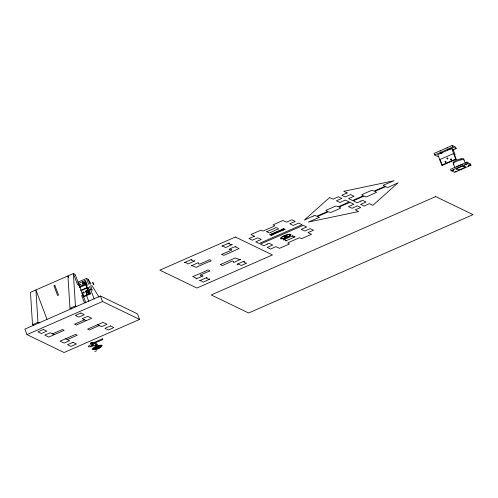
<?xml version="1.0" encoding="UTF-8"?>
<svg xmlns="http://www.w3.org/2000/svg" width="498" height="498" viewBox="0 0 498 498"><rect width="100%" height="100%" fill="white"/><g stroke="black" fill="none" stroke-linecap="round" stroke-linejoin="round"><path stroke-width="0.75" d="M93.917 342.636L94.228 343.321M102.75 339.574L102.439 338.87L102.694 339.617L94.271 343.34L94.01 342.612M78.958 285.584L78.921 283.294L84.959 280.642L85.631 280.965L87.256 285.267M82.587 284.041L85.749 282.733M85.002 282.939L85.382 284.924A2.534 0.535 66.3 0 1 86.577 285.609M96.73 346.82L95.797 347.112L96.737 346.757M100.54 346.658L99.612 346.95L100.546 346.596M440.45 152.874L441.39 152.513M441.396 152.544L440.487 152.905M447.397 149.83L448.349 149.487L447.422 149.854M452.651 170.441L453.603 170.098L452.67 170.465M469.359 165.517L468.45 165.84L469.365 165.454M95.031 347.548L95.267 348.083A1.351 0.317 -20.7 0 1 96.126 347.38A1.351 0.317 -20.7 0 1 97.664 347.019L98.243 346.95A3.038 0.71 -20.7 0 1 99.083 346.77L99.837 346.546A1.351 0.317 -20.7 0 1 101.293 346.259A1.351 0.317 -20.7 0 1 100.596 346.913L100.079 347.249A3.038 0.71 -20.7 0 1 99.644 347.629L99.451 347.828M95.274 348.146L95.087 348.332A3.038 0.71 -20.7 0 0 94.651 348.712L94.134 349.048A1.351 0.317 -20.7 0 0 93.437 349.702A1.351 0.317 -20.7 0 0 94.894 349.415L95.647 349.191A3.038 0.71 -20.7 0 0 96.488 349.011L97.066 348.942A1.351 0.317 -20.7 0 0 98.604 348.581A1.351 0.317 -20.7 0 0 99.469 347.89L99.407 347.013A3.038 0.71 -20.7 0 0 99.849 346.633C100.64 346.079 99.37 346.695 100.079 347.249M82.55 295.501L82.438 294.997M95.691 345.425L96.954 344.99M92.198 342.836L91.9 342.711L93.201 345.207L91.557 345.438L93.263 344.716L92.827 345.17L93.126 345.295M97.596 347.853L97.994 347.741L96.737 348.22L98.467 347.61L97.751 347.71M96.861 345.114L96.388 345.357M446.955 148.149L447.465 147.943M465.562 163.095L465.885 162.939M440.12 151.137L440.475 151M92.79 345.494C93.188 345.929 91.993 342.574 91.837 343.047M78.005 282.161L86.447 278.463L88.165 279.291L90.978 283.928M82.656 283.966L85.071 282.908L85.899 283.269L84.959 280.642M79.381 286.78L85.021 284.308M79.568 287.471L85.382 284.924M80.751 290.272L86.49 287.844A2.534 0.535 66.3 0 0 87.499 288.971A2.534 0.535 66.3 0 0 87.38 287.495M80.894 290.782L86.534 288.311M83.452 296.945L90.499 293.857L89.833 293.534C90.312 288.56 83.701 291.504 87.418 294.592L85.301 291.243L87.847 290.359M87.835 290.527L90.555 289.338L92.273 290.166L90.63 285.821M86.627 292.5L89.042 291.442M81.784 293.005L83.788 296.186L89.833 293.534M85.855 302.846L75.098 274.373L73.38 273.545L30.471 292.345L32.513 324.696L37.954 322.312L39.286 322.959M68.487 277.38L67.94 275.929L69.981 308.281L75.422 305.897L76.754 306.538M100.434 295.986L24.9 329.091L26.985 334.612L64.055 352.516L139.589 319.417L137.504 313.889L100.434 295.986L102.526 301.514L139.589 319.417M452.651 150.166L456.137 148.641L455.558 147.103L452.209 145.484L434.075 153.428L434.661 154.965L438.01 156.584M434.661 154.965L452.788 147.022L456.137 148.641M26.985 334.612L102.526 301.514M453.871 154.131L455.116 154.735L452.968 149.058L451.723 148.454L437.829 154.548L441.826 165.137L442.305 165.367L456.205 159.273L454.35 154.368M441.11 153.546L442.492 152.942M439.74 159.609L453.641 153.521M272.923 234.57L271.279 235.386L269.829 234.732L283.767 228.669L285.049 229.304L283.2 230.07M271.111 235.361L285.012 229.273M52.495 333.853L62.468 329.483L64.186 330.311L48.779 337.065L44.77 335.129L50.205 332.745L54.22 334.681M84.523 319.816L74.557 324.186L76.275 325.02L91.682 318.266L87.673 316.33L82.232 318.714L86.241 320.65M441.826 165.137L455.726 159.043L456.205 159.273M466.863 162.136L450.547 169.289L451.07 170.665L454.643 172.395L470.959 165.243L470.436 163.861L466.863 162.136L467.385 163.518L470.959 165.243M451.07 170.665L467.385 163.518M67.286 339.605L77.252 335.235L75.534 334.401L60.127 341.155L64.136 343.091L69.577 340.707L65.562 338.771M99.307 325.568L89.341 329.937L87.623 329.11L103.03 322.355L107.039 324.291L101.604 326.676L97.589 324.74M93.935 342.562L102.395 338.858M94.832 351.544L96.643 350.748M81.137 286.238L81.46 286.101M95.087 348.332L94.857 347.716A3.038 0.71 -20.7 0 0 94.421 348.096L93.941 348.413A1.351 0.317 -20.7 0 0 93.207 349.086A1.351 0.317 -20.7 0 0 94.657 348.799L95.417 348.575A3.038 0.71 -20.7 0 0 96.257 348.395L96.836 348.326A1.351 0.317 -20.7 0 0 98.374 347.965A1.351 0.317 -20.7 0 0 99.239 347.274L99.407 347.013L99.644 347.629M94.657 348.799L95.417 348.575L95.647 349.191M92.566 345.245C92.068 346.228 93.244 342.823 91.931 342.705M99.868 346.297L99.376 346.334L99.98 346.01M445.965 161.476L445.473 161.993L445.953 162.479M84.89 282.335L84.479 283.094M88.874 293.54L88.289 292.949L89.03 292.575M451.437 160.095L450.908 159.609L451.449 159.092M271.678 233.967L269.829 234.732M447.97 158.146L447.403 158.501L447.665 159.105M97.664 347.019L97.434 346.403A1.351 0.317 -20.7 0 0 95.89 346.764A1.351 0.317 -20.7 0 0 95.031 347.455M283.767 228.669L281.955 229.466M439.971 160.225L440.45 160.456M86.49 287.844L87.716 290.178M79.207 285.248L77.489 284.42L73.38 273.545L75.422 305.897M88.619 290.739L87.897 290.39L85.482 291.448L86.204 291.797M83.39 296.322L81.672 295.488L84.411 302.74M69.981 308.281L71.314 308.922M32.513 324.696L33.852 325.337M86.913 285.703C85.438 283.848 87.629 289.207 87.499 287.066M91.788 285.254L99.027 297.182M464.018 159.814L465.3 163.213M452.209 145.484L452.788 147.022M451.723 148.454L455.726 159.043M449.7 148.591L450.092 149.612M453.373 163.817L454.911 167.894M440.718 161.159L442.305 165.367M88.165 279.291L90.082 284.37M86.447 278.463L88.638 284.265M89.459 286.437L94.215 299.024M88.065 287.414L90.499 293.857M86.16 294.486L88.775 301.408M83.266 294.791L83.788 296.186M100.596 346.913L100.366 346.297A1.351 0.317 -20.7 0 0 101.063 345.643A1.351 0.317 -20.7 0 0 99.606 345.929L99.307 346.042L99.837 346.546M99.083 346.77L98.853 346.154A3.038 0.71 -20.7 0 0 98.006 346.334L98.243 346.95M97.066 348.942L96.575 348.326L96.488 349.011M94.894 349.415C95.311 347.778 93.468 347.921 94.134 349.048M46.943 319.156L35.912 289.961L37.954 322.312M83.415 284.016L82.544 281.706L82.587 284.053M87.835 287.203A2.534 0.535 66.3 0 1 87.511 288.448A2.534 0.535 66.3 0 1 85.893 284.881A2.534 0.535 66.3 0 1 86.864 285.055M95.373 345.774A1.351 0.317 -20.7 0 1 95.423 345.301A1.351 0.317 -20.7 0 1 97.154 344.672A1.351 0.317 -20.7 0 1 97.328 345.064M453.877 164.135A5.69 1.326 -20.7 0 1 458.073 160.636A5.69 1.326 -20.7 0 1 463.912 160.269M453.336 163.163A5.69 1.326 -20.7 0 1 458.241 159.522A5.69 1.326 -20.7 0 1 463.426 159.534M464.827 165.865A5.69 1.326 -20.7 0 1 463.688 166.575M457.369 168.828A5.69 1.326 -20.7 0 1 456.94 168.89M456.504 167.048A5.69 1.326 -20.7 0 1 462.661 164.514M460.737 160.063A4.712 1.102 -20.7 0 1 461.136 159.983M80.172 284.794C81.566 285.304 80.844 283.262 80.178 284.763M83.764 282.491C84.504 284.302 85.251 280.909 83.776 282.441M87.617 292.675C88.383 294.474 89.049 291.118 87.623 292.625M444.994 161.713C445.716 163.462 446.401 160.182 445.007 161.663M446.905 158.37C447.69 160.113 448.212 156.858 446.911 158.32M450.435 159.329C451.238 161.084 451.742 157.735 450.435 159.329M92.715 282.534C93.717 286.736 94.732 283.773 92.715 282.534M91.01 343.172L91.713 342.767L91.034 343.128M91.937 345.624L92.64 345.556L91.943 345.606M93.941 348.718L94.888 348.388L93.954 348.687M94.172 349.328L95.118 348.998L94.19 349.297M96.033 347.722L96.979 347.392L96.039 347.71M97.751 348.556L98.697 348.22L97.77 348.525M184.577 262.533C187.198 262.11 186.843 264.594 188.68 263.741L194.78 260.852L193.548 261.083L191.251 259.968L191.911 259.514L191.487 259.439L184.59 262.508M191.406 265.832C193.498 265.31 196.094 268.739 197.911 266.53L209.67 261.357C213.636 261.288 208.874 258.506 207.952 260.522L199.798 264.102C196.778 264.089 200.009 262.023 197.507 262.994L191.437 265.77M192.944 276.595L196.424 278.332L195.969 278.892L202.437 276.228C204.56 274.996 199.91 276.72 200.14 275.12L208.301 271.547C212.285 271.478 207.51 268.69 206.583 270.713L192.944 276.595M199.717 280.704C202.337 280.281 202.007 282.752 203.825 281.912L209.919 279.023L208.687 279.247L206.39 278.139L207.05 277.685L206.707 277.591L199.748 280.642M220.44 264.544L222.226 265.465L222.942 265.366L232.168 261.089C235.199 261.045 232 263.193 234.458 262.191L240.559 259.309L239.326 259.533L235.33 257.914L220.44 264.544M222.04 246.118C224.729 245.707 224.337 248.172 226.148 247.325L232.242 244.437L231.016 244.667L228.713 243.553L229.379 243.099L228.949 243.018L222.052 246.087M221.809 254.354L223.602 255.275L224.411 255.144L239.028 248.564L235.542 246.852L235.996 246.292L229.534 248.956C227.43 250.214 232.099 248.44 231.825 250.064L221.809 254.354M237.185 264.282L238.418 264.102L241.287 265.49L246.728 263.106C240.49 262.415 246.89 260.566 243.285 261.444L237.191 264.257M254.441 236.251L248.956 238.579L252.343 240.217L257.665 237.807L261.226 239.494L255.785 241.879L259.172 243.51L302.074 224.71L298.688 223.079L293.278 225.47L289.761 223.745L295.246 221.411L291.859 219.78L286.655 222.183L282.976 220.502L273.01 224.866L274.765 225.731L274.105 226.235L263.573 230.842L262.707 231.01L260.921 230.163L250.948 234.533L254.441 236.251M266.654 231.763L269.493 232.946L276.876 229.522C281.09 229.46 275.674 226.21 274.554 228.395L266.691 231.701M267.376 244.076L263.797 245.744L260.41 244.113L303.313 225.314L306.7 226.945L301.259 229.329L304.82 231.016L310.142 228.607L313.528 230.244L308.044 232.547L311.536 234.29L301.564 238.66L299.815 237.82L298.912 237.982L288.379 242.588L287.72 243.092L289.475 243.958L279.509 248.321L275.83 246.641L270.626 249.044L267.239 247.406L272.717 245.06L269.163 243.341L267.376 244.076M283.48 239.887L284.713 239.706L286.051 240.353L285.41 240.876L286.082 240.827L295.146 236.706L293.907 236.911L292.569 236.264L293.191 235.728L292.544 235.791L283.493 239.855M313.155 216.107L304.303 220.085L329.614 197.519L333.187 199.15L338.391 196.747L341.833 198.409L336.399 200.794L340.01 202.443L345.22 200.047L349.229 201.983L338.329 206.757L335.963 205.991L326.526 210.081L325.873 210.586L327.628 211.445L316.728 216.225L314.842 215.373L313.155 216.107M319.156 217.427L308.411 222.064L358.635 211.532L355.267 209.814L360.739 207.542L357.29 205.873L352.086 208.276L348.469 206.626L353.91 204.242L349.895 202.306L339.001 207.081L340.757 207.94L340.097 208.444L330.666 212.534L328.294 211.768L317.394 216.549L319.156 217.427M347.193 192.963L341.715 195.291L345.158 196.953L350.598 194.569L354.022 196.28L348.544 198.59L352.553 200.526L363.453 195.751L361.71 194.905L362.27 194.419L371.788 190.292L374.154 191.058L385.054 186.283L383.317 185.437L383.715 185.032L394.043 180.762L343.819 191.294L347.193 192.963M360.813 201.117L357.234 202.786L353.219 200.85L364.119 196.069L365.868 196.915L366.951 196.679L376.575 192.321L374.826 191.381L385.726 186.607L387.469 187.447L388.378 187.279L398.145 182.747L372.834 205.313L369.329 203.676L364.063 206.085L360.614 204.417L366.092 202.07L362.644 200.389L360.813 201.117M455.135 171.629L456.081 171.3L455.135 171.629M465.947 164.601L466.894 164.272L465.954 164.589M54.83 285.298L53.927 285.696L57.637 295.519L58.546 295.121L54.83 285.298M235.38 237.036L159.846 270.134L196.915 288.037L272.45 254.932L235.38 237.036M43.376 329.446L37.941 331.83L41.384 333.492L46.824 331.114L43.376 329.446M80.844 313.03L75.403 315.415L78.852 317.077L84.287 314.692L80.844 313.03M282.129 229.833L272.462 234.066L282.416 229.97L282.129 229.833M72.957 342.344L67.523 344.728L70.965 346.39L76.406 344.006L72.957 342.344M110.425 325.929L104.985 328.307L108.433 329.975L113.868 327.591L110.425 325.929M435.719 196.579L211.227 294.947L248.608 312.999L473.1 214.632L435.719 196.579M99.32 346.035L98.853 346.154L99.258 346.054M83.34 293.005A0.66 0.529 -7.3 0 0 84.293 292.451A0.66 0.529 -7.3 0 0 83.266 292.096A0.66 0.529 -7.3 0 0 83.34 293.005M96.506 347.878A1.351 0.317 -20.7 0 0 98.399 346.913A1.351 0.317 -20.7 0 0 96.488 347.305A1.351 0.317 -20.7 0 0 96.506 347.878M94.919 349.359A5.397 1.257 -20.7 0 0 102.19 345.475A5.397 1.257 -20.7 0 0 94.29 347.262A5.397 1.257 -20.7 0 0 94.919 349.359M90.655 346.726A4.389 1.027 -20.7 0 0 96.562 343.57A4.389 1.027 -20.7 0 0 90.144 345.021A4.389 1.027 -20.7 0 0 90.655 346.726M91.016 343.471A1.351 0.317 -20.7 0 0 92.908 342.506A1.351 0.317 -20.7 0 0 90.997 342.898A1.351 0.317 -20.7 0 0 91.016 343.471M284.918 237.197A1.687 0.392 -20.7 0 0 287.265 235.984A1.687 0.392 -20.7 0 0 284.862 236.488A1.687 0.392 -20.7 0 0 284.918 237.197M283.244 238.679A5.69 1.326 -20.7 0 0 291.019 234.595A5.69 1.326 -20.7 0 0 282.783 236.394A5.69 1.326 -20.7 0 0 283.244 238.679M283.543 238.343A4.725 1.102 -20.7 0 0 290.116 234.963A4.725 1.102 -20.7 0 0 283.387 236.363A4.725 1.102 -20.7 0 0 283.543 238.343M458.907 169.731A4.712 1.102 -20.7 0 0 465.437 166.357A4.712 1.102 -20.7 0 0 458.695 167.776A4.712 1.102 -20.7 0 0 458.907 169.731"/></g></svg>
